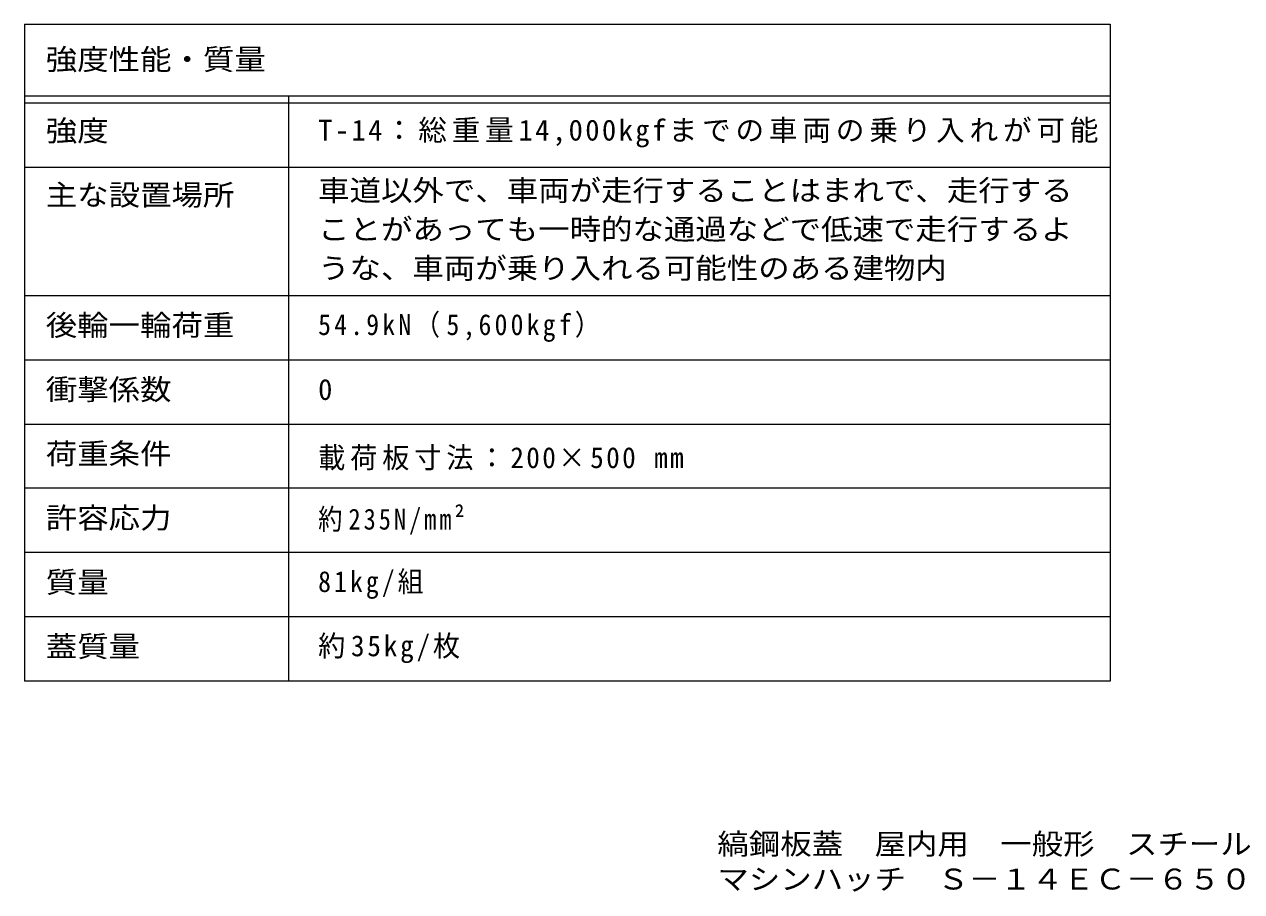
# Model space of a CAD drawing. Units: millimetres on the paper, enlarged 10 times. Extents: x -1763 to 1918, y -1353 to 1313.
# Drawn here: x -1763 to -59, y -1353 to -138 of the extents above; entities that cross this region are included whole.
import ezdxf
from ezdxf.enums import TextEntityAlignment as Align

# ---------------------------------------------------------------- set-up
doc = ezdxf.new("R2010")
doc.units = ezdxf.units.MM
doc.header["$LTSCALE"] = 10
doc.layers.add('F-5', color=7, linetype='Continuous', lineweight=9)
doc.layers.add('F-F', color=2, linetype='Continuous', lineweight=9)
doc.styles.add('ＭＳ ゴシック', font='')
doc.styles.get('ＭＳ ゴシック').set_extended_font_data('MS Gothic')

msp = doc.modelspace()

# ---------------------------------------------------------------- linework, layer by layer
at = {"layer": 'F-5'}
for p, q in [((-243, -138), (-243, -1058)), ((-1763, -338), (-243, -338)), ((-1763, -518), (-243, -518))]:
    msp.add_line(p, q, dxfattribs=at)
at = {"layer": 'F-F', "color": 7}
for p, q in [((-1763, -138), (-243, -138)), ((-1763, -138), (-1763, -1058)), ((-1763, -238), (-243, -238)), ((-1393, -238), (-1393, -1058)), ((-1763, -248), (-243, -248)), ((-1763, -338), (-243, -338)), ((-1763, -518), (-243, -518)), ((-1763, -608), (-243, -608)), ((-1763, -698), (-243, -698)), ((-243, -788), (-1763, -788)), ((-243, -878), (-1763, -878)), ((-243, -968), (-1763, -968)), ((-243, -1058), (-1763, -1058))]:
    msp.add_line(p, q, dxfattribs=at)

# ---------------------------------------------------------------- texts
at = {"layer": 'F-5', "color": 2, "style": 'ＭＳ ゴシック', "width": 1.1}
for s, p in [('縞鋼板蓋\u3000屋内用\u3000一般形\u3000スチール製\u3000ステンレス目地', (-792.72, -1309.74)), ('マシンハッチ\u3000Ｓ－１４ＥＣ－６５０×８００', (-792.72, -1358.94))]:
    msp.add_text(s, height=29.33, dxfattribs=at).set_placement(p, align=Align.BOTTOM_LEFT)
at = {"layer": 'F-F', "style": 'ＭＳ ゴシック', "width": 1.1}
for s, p in [('強度性能・質量', (-1733, -210.57)), ('強度', (-1733, -310.5)), ('車道以外で、車両が走行することはまれで、走行する', (-1351.67, -394.07)), ('主な設置場所', (-1733, -400.5)), ('ことがあっても一時的な通過などで低速で走行するよ', (-1351.67, -448.55)), ('うな、車両が乗り入れる可能性のある建物内', (-1351.67, -503.04)), ('後輪一輪荷重', (-1733, -583)), ('衝撃係数', (-1733, -673)), ('荷重条件', (-1733, -763)), ('許容応力', (-1733, -853)), ('質量', (-1733, -943)), ('蓋質量', (-1733, -1033))]:
    msp.add_text(s, height=29.33, dxfattribs=at).set_placement(p, align=Align.BOTTOM_LEFT)
at = {"layer": 'F-F', "style": 'ＭＳ ゴシック'}
msp.add_text('0', height=29.33, dxfattribs=at).set_placement((-1351.67, -673), align=Align.BOTTOM_LEFT)
at = {"layer": 'F-F', "char_height": 29.33, "attachment_point": 7, "style": 'ＭＳ ゴシック'}
for s, insert in [('\\T1.17;T-14：総重量14,000kgfまでの車両の乗り入れが可能', (-1351.67, -310.5)), ('\\T1.25;\\W0.9;54.9kN（5,600kgf）', (-1351.67, -583)), ('\\T1.18;\\W0.95;載荷板寸法：200×500\\~mm', (-1351.67, -763)), ('\\T1.25;\\W0.85;約235N/mm²', (-1351.67, -853)), ('\\T1.24;\\W0.9;81kg/組', (-1351.67, -943)), ('\\T1.21;\\W0.95;約35kg/枚', (-1351.67, -1033))]:
    msp.add_mtext(s, dxfattribs=dict(at, insert=insert))

doc.saveas('drawing.dxf')
